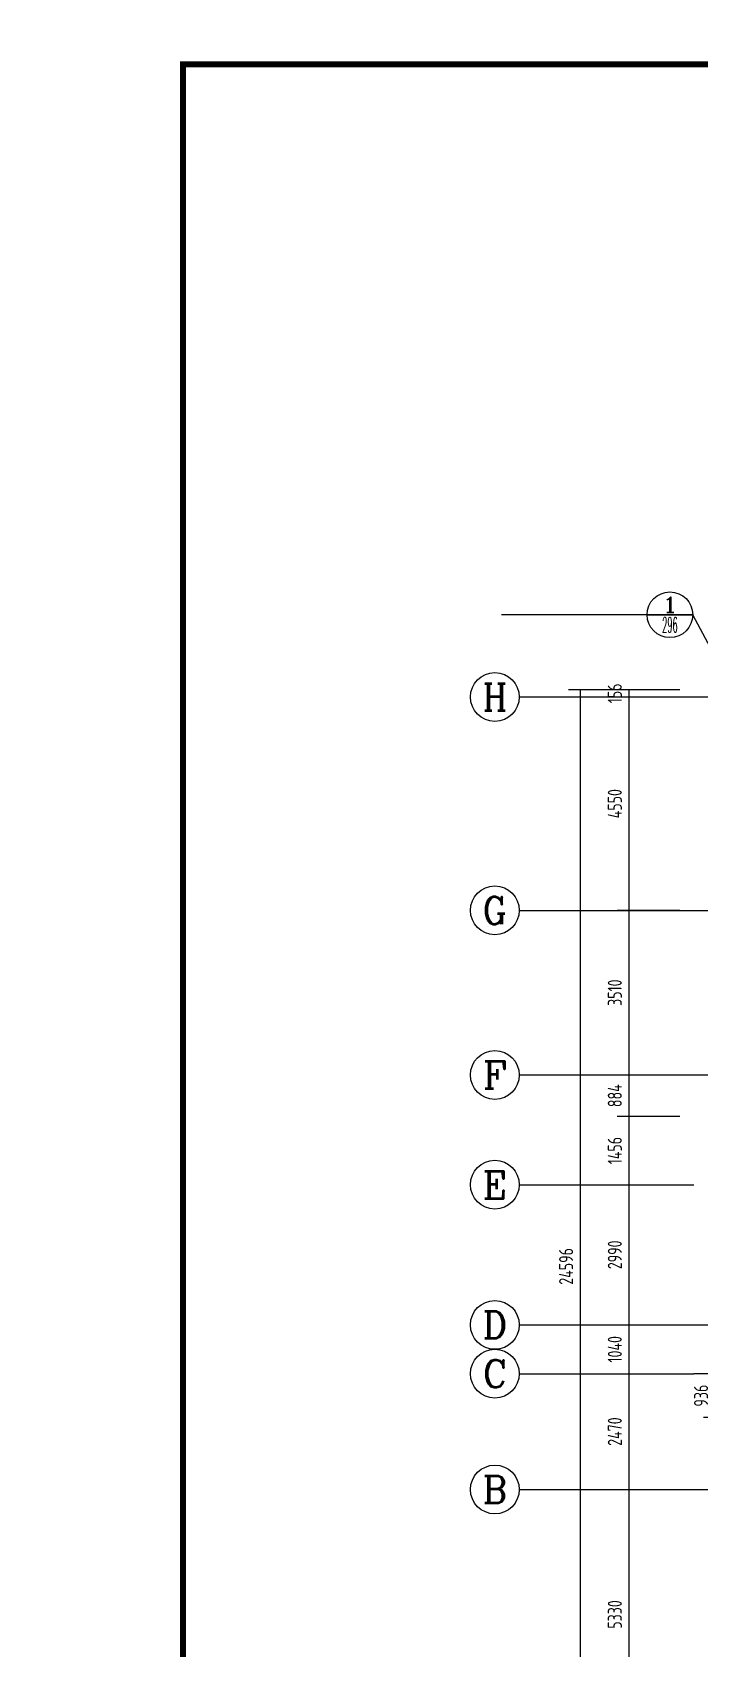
# Model space of a CAD drawing. Extents: x -726032 to 135930, y -151624 to 587044.
# Drawn here: x -630060 to -615817, y 497358 to 531826 of the extents above; entities that cross this region are included whole.
import ezdxf
from ezdxf.enums import TextEntityAlignment as Align

# ---------------------------------------------------------------- set-up
doc = ezdxf.new("R2010")
doc.units = 0
doc.header["$LTSCALE"] = 1000
doc.header["$MEASUREMENT"] = 0
doc.linetypes.add('DOTE', pattern=[2.42, 2, -0.2, 0.02, -0.2])
doc.layers.get('0').update_dxf_attribs({"linetype": 'CONTINUOUS'})
doc.layers.get('DEFPOINTS').update_dxf_attribs({"color": 1, "linetype": 'CONTINUOUS'})
for name, color, linetype in [('AXIS', 245, 'CONTINUOUS'), ('AXIS_TEXT', 7, 'CONTINUOUS'), ('DOTE', 8, 'DOTE'), ('PUB_DIM', 245, 'CONTINUOUS'), ('PUB_TITLE', 1, 'CONTINUOUS'), ('引线', 213, 'CONTINUOUS')]:
    doc.layers.add(name, color=color, linetype=linetype)
doc.styles.add('COMP', font='COMPLEX', dxfattribs={"bigfont": 'hztxt'})
doc.styles.add('COMPLEX', font='COMPLEX')
doc.styles.add('DIM_FONT', font='isocp.shx', dxfattribs={"width": 0.8})
doc.dimstyles.new('AXIS', dxfattribs={"dimtxt": 300, "dimasz": 1, "dimexe": 250, "dimexo": 300, "dimgap": 150, "dimtad": 1, "dimdec": 0, "dimzin": 0, "dimdsep": 46, "dimtxsty": 'DIM_FONT', "dimcen": 0.09, "dimse1": 1, "dimse2": 1, "dimclrt": 142, "dimadec": 0, "dimazin": 0, "dimtfac": 1, "dimtdec": 0, "dimtix": 1, "dimtmove": 2, "dimatfit": 3, "dimfxl": 1, "dimtolj": 1, "dimtzin": 0, "dimarcsym": 0})
doc.dimstyles.new('DIMA', dxfattribs={"dimtxt": 300, "dimasz": 1, "dimexe": 250, "dimexo": 300, "dimgap": 150, "dimtad": 1, "dimdec": 0, "dimzin": 0, "dimdsep": 46, "dimtxsty": 'DIM_FONT', "dimcen": 0.09, "dimse1": 1, "dimclrt": 142, "dimadec": 0, "dimazin": 0, "dimtfac": 1, "dimtdec": 0, "dimtix": 1, "dimtmove": 2, "dimatfit": 3, "dimfxl": 1, "dimtolj": 1, "dimtzin": 0, "dimarcsym": 0})
doc.dimstyles.new('DIMB', dxfattribs={"dimtxt": 300, "dimasz": 1, "dimexe": 250, "dimexo": 300, "dimgap": 150, "dimtad": 1, "dimdec": 0, "dimzin": 0, "dimdsep": 46, "dimtxsty": 'DIM_FONT', "dimcen": 0.09, "dimse2": 1, "dimclrt": 142, "dimadec": 0, "dimazin": 0, "dimtfac": 1, "dimtdec": 0, "dimtix": 1, "dimtmove": 2, "dimatfit": 3, "dimfxl": 1, "dimtolj": 1, "dimtzin": 0, "dimarcsym": 0})
doc.dimstyles.new('DIMN', dxfattribs={"dimtxt": 300, "dimasz": 1, "dimexe": 250, "dimexo": 300, "dimgap": 150, "dimtad": 1, "dimdec": 0, "dimzin": 0, "dimdsep": 46, "dimtxsty": 'DIM_FONT', "dimcen": 0.09, "dimclrt": 142, "dimadec": 0, "dimazin": 0, "dimtfac": 1, "dimtdec": 0, "dimtix": 1, "dimtmove": 2, "dimatfit": 3, "dimfxl": 1, "dimtolj": 1, "dimtzin": 0, "dimarcsym": 0})

# ---------------------------------------------------------------- blocks, each defined once
blk = doc.blocks.new('*D3035')
at = {"layer": 'AXIS', "color": 0, "lineweight": -2, "transparency": 16777216}
blk.add_line((-617328, 513101), (-617328, 509593), dxfattribs=at)
at = {"layer": 'AXIS', "color": 0, "transparency": 16777216}
for points in [[(-617328, 513101), (-617328, 513101), (-617328, 513102)], [(-617328, 509593), (-617328, 509593), (-617328, 509592)]]:
    blk.add_solid(points, dxfattribs=at)
at = {"layer": 'DEFPOINTS', "color": 0, "transparency": 16777216}
for p in [(-615939, 513102), (-617328, 509592), (-615939, 509592)]:
    blk.add_point(p, dxfattribs=at)
at = {"layer": 'AXIS', "color": 142, "transparency": 16777216, "insert": (-617628, 511347), "char_height": 300, "attachment_point": 5, "rotation": 90, "style": 'DIM_FONT'}
blk.add_mtext('\\A1;3510', dxfattribs=at)
blk = doc.blocks.new('*D295')
at = {"layer": 'AXIS', "color": 0, "lineweight": -2, "transparency": 16777216}
for p, q in [((-616239, 517808), (-618618, 517808)), ((-618368, 517807), (-618368, 493213)), ((-616239, 493212), (-618618, 493212))]:
    blk.add_line(p, q, dxfattribs=at)
at = {"layer": 'AXIS', "color": 0, "transparency": 16777216}
for points in [[(-618368, 517807), (-618368, 517807), (-618368, 517808)], [(-618368, 493213), (-618368, 493213), (-618368, 493212)]]:
    blk.add_solid(points, dxfattribs=at)
at = {"layer": 'DEFPOINTS', "color": 0, "transparency": 16777216}
for p in [(-615939, 517808), (-618368, 493212), (-615939, 493212)]:
    blk.add_point(p, dxfattribs=at)
at = {"layer": 'AXIS', "color": 142, "transparency": 16777216, "insert": (-618668, 505510), "char_height": 300, "attachment_point": 5, "rotation": 90, "style": 'DIM_FONT'}
blk.add_mtext('\\A1;24596', dxfattribs=at)
blk = doc.blocks.new('*D1611')
at = {"layer": 'AXIS', "color": 0, "lineweight": -2, "transparency": 16777216}
for p, q in [((-617328, 509591), (-617328, 508709)), ((-616239, 508708), (-617578, 508708))]:
    blk.add_line(p, q, dxfattribs=at)
at = {"layer": 'AXIS', "color": 0, "transparency": 16777216}
for points in [[(-617328, 509591), (-617328, 509591), (-617328, 509592)], [(-617328, 508709), (-617328, 508709), (-617328, 508708)]]:
    blk.add_solid(points, dxfattribs=at)
at = {"layer": 'DEFPOINTS', "color": 0, "transparency": 16777216}
for p in [(-615939, 509592), (-617328, 508708), (-615939, 508708)]:
    blk.add_point(p, dxfattribs=at)
at = {"layer": 'AXIS', "color": 142, "transparency": 16777216, "insert": (-617628, 509150), "char_height": 300, "attachment_point": 5, "rotation": 90, "style": 'DIM_FONT'}
blk.add_mtext('\\A1;884', dxfattribs=at)
blk = doc.blocks.new('*D3509')
at = {"layer": 'AXIS', "color": 0, "lineweight": -2, "transparency": 16777216}
for p, q in [((-616239, 508708), (-617578, 508708)), ((-617328, 508707), (-617328, 507253))]:
    blk.add_line(p, q, dxfattribs=at)
at = {"layer": 'AXIS', "color": 0, "transparency": 16777216}
for points in [[(-617328, 508707), (-617328, 508707), (-617328, 508708)], [(-617328, 507253), (-617328, 507253), (-617328, 507252)]]:
    blk.add_solid(points, dxfattribs=at)
at = {"layer": 'DEFPOINTS', "color": 0, "transparency": 16777216}
for p in [(-615939, 508708), (-617328, 507252), (-615939, 507252)]:
    blk.add_point(p, dxfattribs=at)
at = {"layer": 'AXIS', "color": 142, "transparency": 16777216, "insert": (-617628, 507980), "char_height": 300, "attachment_point": 5, "rotation": 90, "style": 'DIM_FONT'}
blk.add_mtext('\\A1;1456', dxfattribs=at)
blk = doc.blocks.new('*D3036')
at = {"layer": 'AXIS', "color": 0, "lineweight": -2, "transparency": 16777216}
blk.add_line((-617328, 503221), (-617328, 500753), dxfattribs=at)
at = {"layer": 'AXIS', "color": 0, "transparency": 16777216}
for points in [[(-617328, 503221), (-617328, 503221), (-617328, 503222)], [(-617328, 500753), (-617328, 500753), (-617328, 500752)]]:
    blk.add_solid(points, dxfattribs=at)
at = {"layer": 'DEFPOINTS', "color": 0, "transparency": 16777216}
for p in [(-615939, 503222), (-617328, 500752), (-615939, 500752)]:
    blk.add_point(p, dxfattribs=at)
at = {"layer": 'AXIS', "color": 142, "transparency": 16777216, "insert": (-617628, 501987), "char_height": 300, "attachment_point": 5, "rotation": 90, "style": 'DIM_FONT'}
blk.add_mtext('\\A1;2470', dxfattribs=at)
blk = doc.blocks.new('*D3038')
at = {"layer": 'AXIS', "color": 0, "lineweight": -2, "transparency": 16777216}
blk.add_line((-617328, 500751), (-617328, 495423), dxfattribs=at)
at = {"layer": 'AXIS', "color": 0, "transparency": 16777216}
for points in [[(-617328, 500751), (-617328, 500751), (-617328, 500752)], [(-617328, 495423), (-617328, 495423), (-617328, 495422)]]:
    blk.add_solid(points, dxfattribs=at)
at = {"layer": 'DEFPOINTS', "color": 0, "transparency": 16777216}
for p in [(-615939, 500752), (-617328, 495422), (-615939, 495422)]:
    blk.add_point(p, dxfattribs=at)
at = {"layer": 'AXIS', "color": 142, "transparency": 16777216, "insert": (-617628, 498087), "char_height": 300, "attachment_point": 5, "rotation": 90, "style": 'DIM_FONT'}
blk.add_mtext('\\A1;5330', dxfattribs=at)
blk = doc.blocks.new('*D3039')
at = {"layer": 'AXIS', "color": 0, "lineweight": -2, "transparency": 16777216}
blk.add_line((-617328, 507251), (-617328, 504263), dxfattribs=at)
at = {"layer": 'AXIS', "color": 0, "transparency": 16777216}
for points in [[(-617328, 507251), (-617328, 507251), (-617328, 507252)], [(-617328, 504263), (-617328, 504263), (-617328, 504262)]]:
    blk.add_solid(points, dxfattribs=at)
at = {"layer": 'DEFPOINTS', "color": 0, "transparency": 16777216}
for p in [(-615939, 507252), (-617328, 504262), (-615939, 504262)]:
    blk.add_point(p, dxfattribs=at)
at = {"layer": 'AXIS', "color": 142, "transparency": 16777216, "insert": (-617628, 505757), "char_height": 300, "attachment_point": 5, "rotation": 90, "style": 'DIM_FONT'}
blk.add_mtext('\\A1;2990', dxfattribs=at)
blk = doc.blocks.new('*D3040')
at = {"layer": 'AXIS', "color": 0, "lineweight": -2, "transparency": 16777216}
blk.add_line((-617328, 504261), (-617328, 503223), dxfattribs=at)
at = {"layer": 'AXIS', "color": 0, "transparency": 16777216}
for points in [[(-617328, 504261), (-617328, 504261), (-617328, 504262)], [(-617328, 503223), (-617328, 503223), (-617328, 503222)]]:
    blk.add_solid(points, dxfattribs=at)
at = {"layer": 'DEFPOINTS', "color": 0, "transparency": 16777216}
for p in [(-615939, 504262), (-617328, 503222), (-615939, 503222)]:
    blk.add_point(p, dxfattribs=at)
at = {"layer": 'AXIS', "color": 142, "transparency": 16777216, "insert": (-617628, 503742), "char_height": 300, "attachment_point": 5, "rotation": 90, "style": 'DIM_FONT'}
blk.add_mtext('\\A1;1040', dxfattribs=at)
blk = doc.blocks.new('_AXISO')
blk.add_circle((0, 0), 0.5)
at = {"layer": 'AXIS_TEXT', "style": 'COMPLEX', "width": 1.041667}
blk.add_attdef('A', text='', height=0.56, dxfattribs=at).set_placement((-0.25, -0.28), (0.25, -0.28), align=Align.FIT)
blk = doc.blocks.new('*D306')
at = {"layer": 'DEFPOINTS', "color": 0, "transparency": 16777216}
for p in [(-614599, 503222), (-615488, 502286), (-614599, 502286)]:
    blk.add_point(p, dxfattribs=at)
at = {"layer": 'PUB_DIM', "color": 0, "lineweight": -2, "transparency": 16777216}
for p, q in [((-614899, 503222), (-615738, 503222)), ((-615488, 503221), (-615488, 502287)), ((-614899, 502286), (-615738, 502286))]:
    blk.add_line(p, q, dxfattribs=at)
at = {"layer": 'PUB_DIM', "color": 0, "transparency": 16777216}
for points in [[(-615488, 503221), (-615488, 503221), (-615488, 503222)], [(-615488, 502287), (-615488, 502287), (-615488, 502286)]]:
    blk.add_solid(points, dxfattribs=at)
at = {"layer": 'PUB_DIM', "color": 142, "transparency": 16777216, "insert": (-615788, 502754), "char_height": 300, "attachment_point": 5, "rotation": 90, "style": 'DIM_FONT'}
blk.add_mtext('\\A1;936', dxfattribs=at)
blk = doc.blocks.new('*D311')
at = {"layer": 'AXIS', "color": 0, "lineweight": -2, "transparency": 16777216}
for p, q in [((-616239, 517808), (-617578, 517808)), ((-617328, 517809), (-617328, 517810)), ((-617328, 517808), (-617328, 517652)), ((-616239, 517652), (-617578, 517652)), ((-617328, 517651), (-617328, 517650))]:
    blk.add_line(p, q, dxfattribs=at)
at = {"layer": 'AXIS', "color": 0, "transparency": 16777216}
for points in [[(-617328, 517809), (-617328, 517809), (-617328, 517808)], [(-617328, 517651), (-617328, 517651), (-617328, 517652)]]:
    blk.add_solid(points, dxfattribs=at)
at = {"layer": 'DEFPOINTS', "color": 0, "transparency": 16777216}
for p in [(-615939, 517808), (-617328, 517652), (-615939, 517652)]:
    blk.add_point(p, dxfattribs=at)
at = {"layer": 'AXIS', "color": 142, "transparency": 16777216, "insert": (-617628, 517730), "char_height": 300, "attachment_point": 5, "rotation": 90, "style": 'DIM_FONT'}
blk.add_mtext('\\A1;156', dxfattribs=at)
blk = doc.blocks.new('*D312')
at = {"layer": 'AXIS', "color": 0, "lineweight": -2, "transparency": 16777216}
for p, q in [((-616239, 517652), (-617578, 517652)), ((-617328, 517651), (-617328, 513103)), ((-616239, 513102), (-617578, 513102))]:
    blk.add_line(p, q, dxfattribs=at)
at = {"layer": 'AXIS', "color": 0, "transparency": 16777216}
for points in [[(-617328, 517651), (-617328, 517651), (-617328, 517652)], [(-617328, 513103), (-617328, 513103), (-617328, 513102)]]:
    blk.add_solid(points, dxfattribs=at)
at = {"layer": 'DEFPOINTS', "color": 0, "transparency": 16777216}
for p in [(-615939, 517652), (-617328, 513102), (-615939, 513102)]:
    blk.add_point(p, dxfattribs=at)
at = {"layer": 'AXIS', "color": 142, "transparency": 16777216, "insert": (-617628, 515377), "char_height": 300, "attachment_point": 5, "rotation": 90, "style": 'DIM_FONT'}
blk.add_mtext('\\A1;4550', dxfattribs=at)
blk = doc.blocks.new('_INDEX')
blk.add_line((-0.5, 0), (0.5, 0))
blk.add_circle((0, 0), 0.5)
at = {"style": 'COMP'}
for tag, width, p, p2 in [('1', 2.333333, (-0.17, 0.05), (0.17, 0.05)), ('-', 1.166667, (-0.17, -0.39), (0.17, -0.39))]:
    blk.add_attdef(tag, text='', height=0.34, dxfattribs=dict(at, width=width)).set_placement(p, p2, align=Align.FIT)

msp = doc.modelspace()

# ---------------------------------------------------------------- linework, layer by layer
at = {"layer": 'AXIS'}
for p, q in [((-619668.2, 517652.4), (-615939.2, 517652.4)), ((-619668.2, 513102.4), (-615939.2, 513102.4)), ((-619668.2, 509592.4), (-615939.2, 509592.4)), ((-619668.2, 507252.4), (-615939.2, 507252.4)), ((-619668.2, 504262.4), (-615939.2, 504262.4)), ((-619668.2, 503222.4), (-615939.2, 503222.4)), ((-619668.2, 500752.4), (-615939.2, 500752.4))]:
    msp.add_line(p, q, dxfattribs=at)
at = {"layer": 'DOTE'}
for p, q in [((-615939.2, 517652.4), (-545333.8, 517652.4)), ((-615991.2, 513102.4), (-545333.8, 513102.4)), ((-615939.2, 509592.4), (-545333.8, 509592.4)), ((-615939.2, 504262.4), (-545333.8, 504262.4)), ((-545333.8, 503222.4), (-615939.2, 503222.4)), ((-615939.2, 500752.4), (-545333.8, 500752.4))]:
    msp.add_line(p, q, dxfattribs=at)
at = {"layer": 'PUB_TITLE'}
for points, const_width in [([(-726032.4, 477843.9), (-629442.4, 477843.9), (-629442.4, 532443.9), (-726032.4, 532443.9)], 0.234), ([(-629442.4, 477843.9), (-532852.4, 477843.9), (-532852.4, 532443.9), (-629442.4, 532443.9)], 0.234), ([(-626842.4, 479143.9), (-534152.4, 479143.9), (-534152.4, 531143.9), (-626842.4, 531143.9)], 130)]:
    msp.add_lwpolyline(points, close=True, dxfattribs=dict(at, const_width=const_width))
at = {"layer": '引线'}
msp.add_lwpolyline([(-610315.8, 508864.4), (-615964.3, 519406.3), (-620047.7, 519406.3)], dxfattribs=at)

# ---------------------------------------------------------------- block references
at = {"layer": 'AXIS'}
ref = msp.add_blockref('_AXISO', (-620188.2, 517652.4), dxfattribs=dict(at, xscale=1040, yscale=1040, zscale=1040))
ref.add_attrib('A', 'H', dxfattribs={"layer": 'AXIS_TEXT', "height": 582.4, "style": 'COMPLEX', "width": 0.9375}).set_placement((-620448.2, 517361.2), (-619928.2, 517361.2), align=Align.FIT)
at = {"layer": 'AXIS', "xscale": 1040, "yscale": 1040, "zscale": 1040}
msp.add_blockref('_AXISO', (-620188.2, 513102.4), dxfattribs=at).add_auto_attribs({'A': 'G'})
at = {"layer": 'AXIS'}
ref = msp.add_blockref('_AXISO', (-620188.2, 509592.4), dxfattribs=dict(at, xscale=1040, yscale=1040, zscale=1040))
ref.add_attrib('A', 'F', dxfattribs={"layer": 'AXIS_TEXT', "height": 582.4, "style": 'COMPLEX', "width": 1.171875}).set_placement((-620448.2, 509301.2), (-619928.2, 509301.2), align=Align.FIT)
ref = msp.add_blockref('_AXISO', (-620188.2, 507252.4), dxfattribs=dict(at, xscale=1040, yscale=1040, zscale=1040))
ref.add_attrib('A', 'E', dxfattribs={"layer": 'AXIS_TEXT', "height": 582.4, "style": 'COMPLEX', "width": 1.171875}).set_placement((-620448.2, 506961.2), (-619928.2, 506961.2), align=Align.FIT)
ref = msp.add_blockref('_AXISO', (-620188.2, 504262.4), dxfattribs=dict(at, xscale=1040, yscale=1040, zscale=1040))
ref.add_attrib('A', 'D', dxfattribs={"layer": 'AXIS_TEXT', "height": 582.4, "style": 'COMPLEX', "width": 1.102941}).set_placement((-620448.2, 503971.2), (-619928.2, 503971.2), align=Align.FIT)
ref = msp.add_blockref('_AXISO', (-620188.2, 503222.4), dxfattribs=dict(at, xscale=1040, yscale=1040, zscale=1040))
ref.add_attrib('A', 'C', dxfattribs={"layer": 'AXIS_TEXT', "height": 582.4, "style": 'COMPLEX', "width": 1.25}).set_placement((-620448.2, 502931.2), (-619928.2, 502931.2), align=Align.FIT)
ref = msp.add_blockref('_AXISO', (-620188.2, 500752.4), dxfattribs=dict(at, xscale=1040, yscale=1040, zscale=1040))
ref.add_attrib('A', 'B', dxfattribs={"layer": 'AXIS_TEXT', "height": 582.4, "style": 'COMPLEX', "width": 1.102941}).set_placement((-620448.2, 500461.2), (-619928.2, 500461.2), align=Align.FIT)
at = {"layer": '引线'}
ref = msp.add_blockref('_INDEX', (-616451.8, 519406.3), dxfattribs=dict(at, xscale=975, yscale=975, zscale=975))
ref.add_attrib('1', '1', dxfattribs={"layer": '0', "height": 331.5, "style": 'COMP', "width": 2.333333}).set_placement((-616617.5, 519455), (-616286, 519455), align=Align.FIT)
ref.add_attrib('-', '296', dxfattribs={"layer": '0', "height": 331.5, "style": 'COMP', "width": 0.388889}).set_placement((-616617.5, 519026), (-616286, 519026), align=Align.FIT)

# ---------------------------------------------------------------- dimensions: what is measured, and where the dimension line sits
at = {"layer": 'AXIS'}
for p1, p2, distance, picture, middle in [((-615939.2, 517808.4), (-615939.2, 517652.4), -1389, '*D311', (-617628.2, 517730.4)), ((-615939.2, 517808.4), (-615939.2, 493212.4), -2429, '*D295', (-618668.2, 505510.4)), ((-615939.2, 517652.4), (-615939.2, 513102.4), -1389, '*D312', (-617628.2, 515377.4))]:
    dim = msp.add_aligned_dim(p1=p1, p2=p2, distance=distance, dimstyle='DIMN', dxfattribs=at)
    dim.commit()
    dim.dimension.update_dxf_attribs({"geometry": picture, "text_midpoint": middle})
for base, p1, p2, dimstyle, picture, middle in [((-617328.2, 509592.4), (-615939.2, 513102.4), (-615939.2, 509592.4), 'AXIS', '*D3035', (-617628.2, 511347.4)), ((-617328.2, 508708.4), (-615939.2, 509592.4), (-615939.2, 508708.4), 'DIMA', '*D1611', (-617628.2, 509150.4)), ((-617328.2, 507252.4), (-615939.2, 508708.4), (-615939.2, 507252.4), 'DIMB', '*D3509', (-617628.2, 507980.4)), ((-617328.2, 504262.4), (-615939.2, 507252.4), (-615939.2, 504262.4), 'AXIS', '*D3039', (-617628.2, 505757.4)), ((-617328.2, 503222.4), (-615939.2, 504262.4), (-615939.2, 503222.4), 'AXIS', '*D3040', (-617628.2, 503742.4)), ((-617328.2, 500752.4), (-615939.2, 503222.4), (-615939.2, 500752.4), 'AXIS', '*D3036', (-617628.2, 501987.4)), ((-617328.2, 495422.4), (-615939.2, 500752.4), (-615939.2, 495422.4), 'AXIS', '*D3038', (-617628.2, 498087.4))]:
    dim = msp.add_linear_dim(base=base, p1=p1, p2=p2, angle=90, dimstyle=dimstyle, dxfattribs=at)
    dim.commit()
    dim.dimension.update_dxf_attribs({"geometry": picture, "text_midpoint": middle})
at = {"layer": 'PUB_DIM'}
dim = msp.add_linear_dim(base=(-615488, 502286.4), p1=(-614599.1, 503222.4), p2=(-614599.1, 502286.4), angle=90, dimstyle='DIMN', dxfattribs=at)
dim.commit()
dim.dimension.update_dxf_attribs({"geometry": '*D306', "text_midpoint": (-615788, 502754.4)})

doc.saveas('drawing.dxf')
